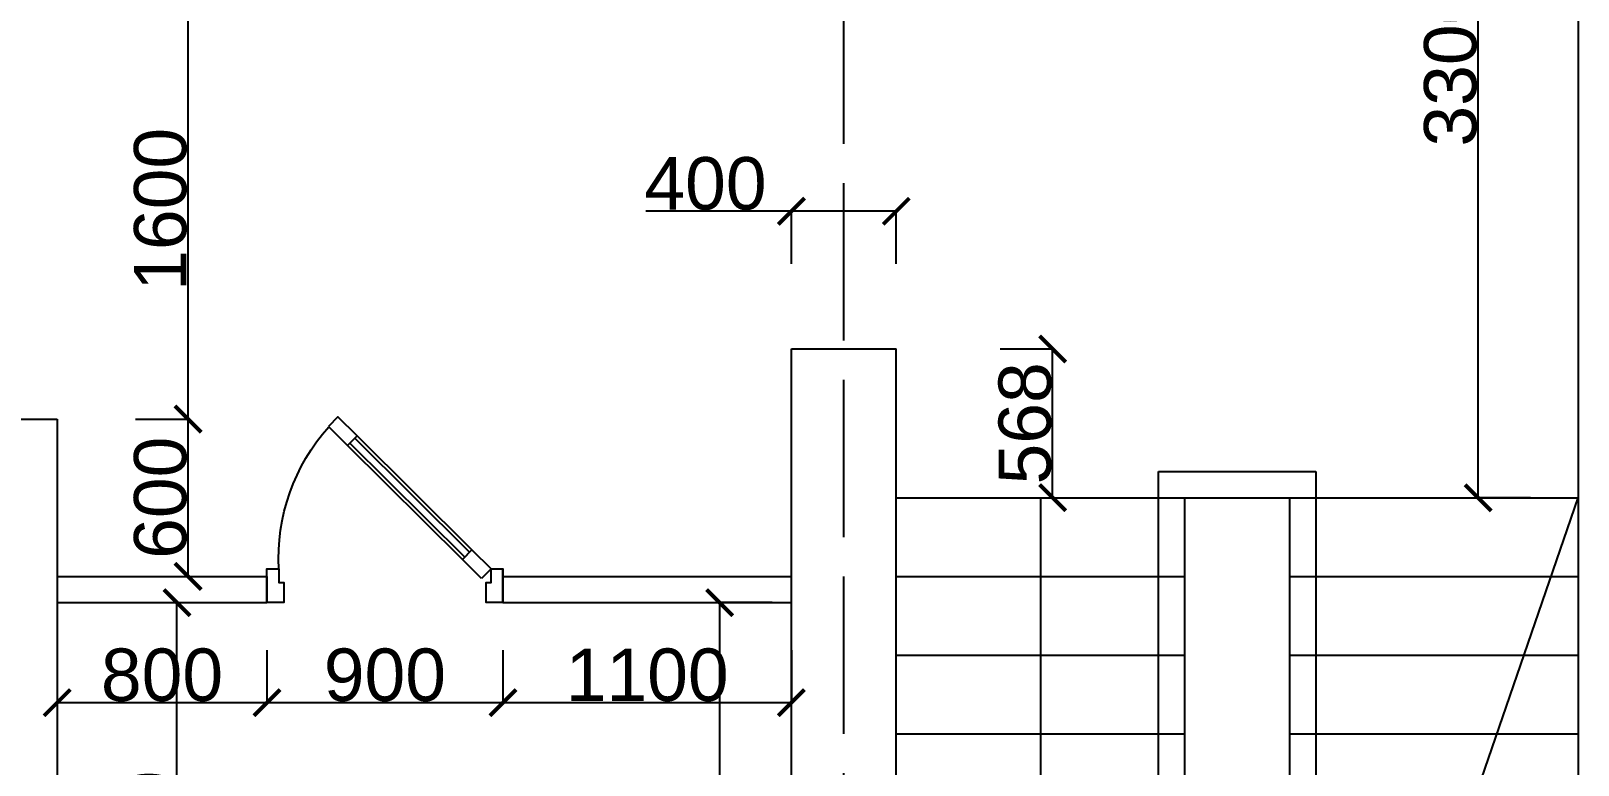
# Model space of a CAD drawing. Header units: millimetres. Extents: x -4280 to 435011, y -161394 to 27828.
# Drawn here: x 10620 to 16520, y 8190 to 10989 of the extents above; entities that cross this region are included whole.
import ezdxf

# ---------------------------------------------------------------- set-up
doc = ezdxf.new("R2010")
doc.units = ezdxf.units.MM
doc.header["$MEASUREMENT"] = 0
doc.linetypes.add('ACAD_ISO02W100', pattern=[15, 12, -3])
doc.layers.add('Fasad bokovoy', color=7, linetype='Continuous')
doc.layers.add('Plan 1', color=7, linetype='Continuous')
doc.styles.get("Standard").update_dxf_attribs({"font": 'arial.ttf'})
doc.dimstyles.new('GOST', dxfattribs={"dimtxt": 200, "dimasz": 100, "dimexe": 0.18, "dimexo": 0.06, "dimgap": 3, "dimtad": 1, "dimdec": 0, "dimzin": 0, "dimdsep": 46, "dimtxsty": 'Standard', "dimblk": 'ARCHTICK', "dimcen": 0.09, "dimclrt": 256, "dimadec": 0, "dimazin": 0, "dimtfac": 1, "dimtdec": 0, "dimtofl": 0, "dimtmove": 0, "dimatfit": 3, "dimldrblk": 'ARCHTICK', "dimfxl": 200, "dimfxlon": 1, "dimtolj": 1, "dimtzin": 0, "dimarcsym": 0})

# ---------------------------------------------------------------- blocks, each defined once
blk = doc.blocks.new('A$C3C032968')
for p, q in [((0, 0), (0, 100)), ((0, 100), (0, 0)), ((700, 0), (700, 100)), ((700, 0), (700, 100))]:
    blk.add_line(p, q)
for points in [[(517.5, 522.4), (460.7, 466.1), (432.5, 494.5), (489.3, 550.8)], [(120, 128), (460.7, 466.1), (432.5, 494.5), (91.8, 156.4)], [(112.9, 135.1), (453.6, 473.2), (439.5, 487.4), (98.8, 149.3)], [(63.2, 71.6), (120, 128), (91.8, 156.4), (35, 100)], [(35, 100), (0, 100), (0, 0), (50, 0), (50, 50), (50, 60), (35, 60)], [(665, 100), (665, 60), (650, 60), (650, 50), (650, 0), (700, 0), (700, 100)]]:
    blk.add_lwpolyline(points, close=True)
blk.add_arc((72.4, 128.7), 593.3, 357.2313, 41.4937)
blk = doc.blocks.new('_ArchTick')
at = {"color": 0, "linetype": 'ByBlock', "const_width": 0.15}
blk.add_lwpolyline([(-0.5, -0.5), (0.5, 0.5)], dxfattribs=at)
blk = doc.blocks.new('*D587')
at = {"layer": 'Defpoints', "color": 0, "transparency": 16777216}
for p in [(10719.5, 9509.1), (11218.8, 9509.1), (10719.5, 8909.1)]:
    blk.add_point(p, dxfattribs=at)
at = {"layer": 'Fasad bokovoy', "color": 0, "lineweight": -2, "transparency": 16777216}
for p, q in [((11018.8, 9509.1), (11219, 9509.1)), ((11218.8, 8909.1), (11218.8, 9509.1)), ((11018.8, 8909.1), (11219, 8909.1))]:
    blk.add_line(p, q, dxfattribs=at)
at = {"layer": 'Fasad bokovoy', "color": 0, "lineweight": -2, "transparency": 16777216, "xscale": 100, "yscale": 100, "zscale": 100}
for p, rotation in [((11218.8, 9509.1), 90), ((11218.8, 8909.1), 270)]:
    blk.add_blockref('_ArchTick', p, dxfattribs=dict(at, rotation=rotation))
at = {"layer": 'Fasad bokovoy', "transparency": 16777216, "insert": (11113.7, 9209.1), "char_height": 200, "attachment_point": 5, "rotation": 90}
blk.add_mtext('\\A1;600', dxfattribs=at)
blk = doc.blocks.new('*D588')
at = {"layer": 'Defpoints', "color": 0, "transparency": 16777216}
for p in [(10719.5, 11109.1), (11218.8, 11109.1), (10719.5, 9509.1)]:
    blk.add_point(p, dxfattribs=at)
at = {"layer": 'Fasad bokovoy', "color": 0, "lineweight": -2, "transparency": 16777216}
for p, q in [((11018.8, 11109.1), (11219, 11109.1)), ((11218.8, 9509.1), (11218.8, 11109.1)), ((11018.8, 9509.1), (11219, 9509.1))]:
    blk.add_line(p, q, dxfattribs=at)
at = {"layer": 'Fasad bokovoy', "color": 0, "lineweight": -2, "transparency": 16777216, "xscale": 100, "yscale": 100, "zscale": 100}
for p, rotation in [((11218.8, 11109.1), 90), ((11218.8, 9509.1), 270)]:
    blk.add_blockref('_ArchTick', p, dxfattribs=dict(at, rotation=rotation))
at = {"layer": 'Fasad bokovoy', "transparency": 16777216, "insert": (11113.7, 10309.1), "char_height": 200, "attachment_point": 5, "rotation": 90}
blk.add_mtext('\\A1;1600', dxfattribs=at)
blk = doc.blocks.new('*D592')
at = {"layer": 'Defpoints', "color": 0, "transparency": 16777216}
for p in [(13246.3, 8809.1), (13519.5, 8809.1), (13519.5, 6709.1)]:
    blk.add_point(p, dxfattribs=at)
at = {"layer": 'Fasad bokovoy', "color": 0, "lineweight": -2, "transparency": 16777216}
for p, q in [((13446.3, 8809.1), (13246.2, 8809.1)), ((13246.3, 6709.1), (13246.3, 8809.1)), ((13446.3, 6709.1), (13246.2, 6709.1))]:
    blk.add_line(p, q, dxfattribs=at)
at = {"layer": 'Fasad bokovoy', "color": 0, "lineweight": -2, "transparency": 16777216, "xscale": 100, "yscale": 100, "zscale": 100}
for p, rotation in [((13246.3, 8809.1), 90), ((13246.3, 6709.1), 270)]:
    blk.add_blockref('_ArchTick', p, dxfattribs=dict(at, rotation=rotation))
at = {"layer": 'Fasad bokovoy', "transparency": 16777216, "insert": (13141.2, 7759.1), "char_height": 200, "attachment_point": 5, "rotation": 90}
blk.add_mtext('\\A1;2100', dxfattribs=at)
blk = doc.blocks.new('*D593')
at = {"layer": 'Defpoints', "color": 0, "transparency": 16777216}
for p in [(12419.5, 8809.1), (13519.5, 8809.1), (12419.5, 8427.7)]:
    blk.add_point(p, dxfattribs=at)
at = {"layer": 'Fasad bokovoy', "color": 0, "lineweight": -2, "transparency": 16777216}
for p, q in [((12419.5, 8627.7), (12419.5, 8427.5)), ((13519.5, 8627.7), (13519.5, 8427.5)), ((13519.5, 8427.7), (12419.5, 8427.7))]:
    blk.add_line(p, q, dxfattribs=at)
at = {"layer": 'Fasad bokovoy', "color": 0, "lineweight": -2, "transparency": 16777216, "xscale": 100, "yscale": 100, "zscale": 100, "rotation": 180}
blk.add_blockref('_ArchTick', (12419.5, 8427.7), dxfattribs=at)
at = {"layer": 'Fasad bokovoy', "color": 0, "lineweight": -2, "transparency": 16777216, "xscale": 100, "yscale": 100, "zscale": 100}
blk.add_blockref('_ArchTick', (13519.5, 8427.7), dxfattribs=at)
at = {"layer": 'Fasad bokovoy', "transparency": 16777216, "insert": (12969.5, 8532.8), "char_height": 200, "attachment_point": 5}
blk.add_mtext('\\A1;1100', dxfattribs=at)
blk = doc.blocks.new('*D594')
at = {"layer": 'Defpoints', "color": 0, "transparency": 16777216}
for p in [(11519.4, 8809.1), (12419.5, 8809.1), (11519.4, 8427.7)]:
    blk.add_point(p, dxfattribs=at)
at = {"layer": 'Fasad bokovoy', "color": 0, "lineweight": -2, "transparency": 16777216}
for p, q in [((11519.4, 8627.7), (11519.4, 8427.5)), ((12419.5, 8627.7), (12419.5, 8427.5)), ((12419.5, 8427.7), (11519.4, 8427.7))]:
    blk.add_line(p, q, dxfattribs=at)
at = {"layer": 'Fasad bokovoy', "color": 0, "lineweight": -2, "transparency": 16777216, "xscale": 100, "yscale": 100, "zscale": 100, "rotation": 180}
blk.add_blockref('_ArchTick', (11519.4, 8427.7), dxfattribs=at)
at = {"layer": 'Fasad bokovoy', "color": 0, "lineweight": -2, "transparency": 16777216, "xscale": 100, "yscale": 100, "zscale": 100}
blk.add_blockref('_ArchTick', (12419.5, 8427.7), dxfattribs=at)
at = {"layer": 'Fasad bokovoy', "transparency": 16777216, "insert": (11969.4, 8532.8), "char_height": 200, "attachment_point": 5}
blk.add_mtext('\\A1;900', dxfattribs=at)
blk = doc.blocks.new('*D595')
at = {"layer": 'Defpoints', "color": 0, "transparency": 16777216}
for p in [(10719.5, 8809.1), (11519.4, 8809.1), (10719.5, 8427.7)]:
    blk.add_point(p, dxfattribs=at)
at = {"layer": 'Fasad bokovoy', "color": 0, "lineweight": -2, "transparency": 16777216}
for p, q in [((10719.5, 8627.7), (10719.5, 8427.5)), ((11519.4, 8627.7), (11519.4, 8427.5)), ((11519.4, 8427.7), (10719.5, 8427.7))]:
    blk.add_line(p, q, dxfattribs=at)
at = {"layer": 'Fasad bokovoy', "color": 0, "lineweight": -2, "transparency": 16777216, "xscale": 100, "yscale": 100, "zscale": 100, "rotation": 180}
blk.add_blockref('_ArchTick', (10719.5, 8427.7), dxfattribs=at)
at = {"layer": 'Fasad bokovoy', "color": 0, "lineweight": -2, "transparency": 16777216, "xscale": 100, "yscale": 100, "zscale": 100}
blk.add_blockref('_ArchTick', (11519.4, 8427.7), dxfattribs=at)
at = {"layer": 'Fasad bokovoy', "transparency": 16777216, "insert": (11119.4, 8532.8), "char_height": 200, "attachment_point": 5}
blk.add_mtext('\\A1;800', dxfattribs=at)
blk = doc.blocks.new('*D596')
at = {"layer": 'Defpoints', "color": 0, "transparency": 16777216}
for p in [(10719.5, 8809.1), (11176.3, 8809.1), (10719.5, 6709.1)]:
    blk.add_point(p, dxfattribs=at)
at = {"layer": 'Fasad bokovoy', "color": 0, "lineweight": -2, "transparency": 16777216}
for p, q in [((10976.3, 8809.1), (11176.5, 8809.1)), ((11176.3, 6709.1), (11176.3, 8809.1)), ((10976.3, 6709.1), (11176.5, 6709.1))]:
    blk.add_line(p, q, dxfattribs=at)
at = {"layer": 'Fasad bokovoy', "color": 0, "lineweight": -2, "transparency": 16777216, "xscale": 100, "yscale": 100, "zscale": 100}
for p, rotation in [((11176.3, 8809.1), 90), ((11176.3, 6709.1), 270)]:
    blk.add_blockref('_ArchTick', p, dxfattribs=dict(at, rotation=rotation))
at = {"layer": 'Fasad bokovoy', "transparency": 16777216, "insert": (11071.2, 7857.1), "char_height": 200, "attachment_point": 5, "rotation": 90}
blk.add_mtext('\\A1;2100', dxfattribs=at)
blk = doc.blocks.new('*D612')
at = {"layer": 'Defpoints', "color": 0, "transparency": 16777216}
for p in [(16138.6, 12509.1), (16519.5, 12509.1), (16519.5, 9209.1)]:
    blk.add_point(p, dxfattribs=at)
at = {"layer": 'Fasad bokovoy', "color": 0, "lineweight": -2, "transparency": 16777216}
for p, q in [((16338.6, 12509.1), (16138.4, 12509.1)), ((16138.6, 9209.1), (16138.6, 12509.1)), ((16338.6, 9209.1), (16138.4, 9209.1))]:
    blk.add_line(p, q, dxfattribs=at)
at = {"layer": 'Fasad bokovoy', "color": 0, "lineweight": -2, "transparency": 16777216, "xscale": 100, "yscale": 100, "zscale": 100}
for p, rotation in [((16138.6, 12509.1), 90), ((16138.6, 9209.1), 270)]:
    blk.add_blockref('_ArchTick', p, dxfattribs=dict(at, rotation=rotation))
at = {"layer": 'Fasad bokovoy', "transparency": 16777216, "insert": (16033.4, 10859.1), "char_height": 200, "attachment_point": 5, "rotation": 90}
blk.add_mtext('\\A1;3300', dxfattribs=at)
blk = doc.blocks.new('*D619')
at = {"layer": 'Defpoints', "color": 0, "transparency": 16777216}
for p in [(13919.5, 9776.7), (14515.9, 9776.7), (13919.5, 9209.1)]:
    blk.add_point(p, dxfattribs=at)
at = {"layer": 'Fasad bokovoy', "color": 0, "lineweight": -2, "transparency": 16777216}
for p, q in [((14315.9, 9776.7), (14516.1, 9776.7)), ((14515.9, 9209.1), (14515.9, 9776.7)), ((14315.9, 9209.1), (14516.1, 9209.1))]:
    blk.add_line(p, q, dxfattribs=at)
at = {"layer": 'Fasad bokovoy', "color": 0, "lineweight": -2, "transparency": 16777216, "xscale": 100, "yscale": 100, "zscale": 100}
for p, rotation in [((14515.9, 9776.7), 90), ((14515.9, 9209.1), 270)]:
    blk.add_blockref('_ArchTick', p, dxfattribs=dict(at, rotation=rotation))
at = {"layer": 'Fasad bokovoy', "transparency": 16777216, "insert": (14410.8, 9492.9), "char_height": 200, "attachment_point": 5, "rotation": 90}
blk.add_mtext('\\A1;568', dxfattribs=at)
blk = doc.blocks.new('*D620')
at = {"layer": 'Defpoints', "color": 0, "transparency": 16777216}
for p in [(13519.5, 10301.7), (13519.5, 9776.7), (13919.5, 9776.7)]:
    blk.add_point(p, dxfattribs=at)
at = {"layer": 'Fasad bokovoy', "color": 0, "lineweight": -2, "transparency": 16777216}
for p, q in [((13519.5, 10301.7), (12964.3, 10301.7)), ((13519.5, 10101.7), (13519.5, 10301.8)), ((13919.5, 10301.7), (13519.5, 10301.7)), ((13919.5, 10101.7), (13919.5, 10301.8))]:
    blk.add_line(p, q, dxfattribs=at)
at = {"layer": 'Fasad bokovoy', "color": 0, "lineweight": -2, "transparency": 16777216, "xscale": 100, "yscale": 100, "zscale": 100, "rotation": 180}
blk.add_blockref('_ArchTick', (13519.5, 10301.7), dxfattribs=at)
at = {"layer": 'Fasad bokovoy', "color": 0, "lineweight": -2, "transparency": 16777216, "xscale": 100, "yscale": 100, "zscale": 100}
blk.add_blockref('_ArchTick', (13919.5, 10301.7), dxfattribs=at)
at = {"layer": 'Fasad bokovoy', "transparency": 16777216, "insert": (13191.9, 10406.8), "char_height": 200, "attachment_point": 5}
blk.add_mtext('\\A1;400', dxfattribs=at)

msp = doc.modelspace()

# ---------------------------------------------------------------- linework, layer by layer
at = {"layer": 'Plan 1', "color": 251, "linetype": 'ACAD_ISO02W100', "ltscale": 50, "true_color": 0x636466}
msp.add_line((13719.5, 809.1), (13719.5, 24409.3), dxfattribs=at)
at = {"layer": 'Plan 1', "color": 18, "true_color": 0x000000}
for p, q in [((16519.5, 12509.1), (16519.5, 4709.1)), ((13519.5, 6709.1), (13519.5, 9776.7)), ((13919.5, 4709.1), (13919.5, 9776.7)), ((10719.5, 9509.1), (10719.5, 6709.1)), ((14919.5, 5909.1), (14919.5, 9309.1)), ((15519.5, 9309.1), (15519.5, 5909.1)), ((14469.5, 9209.1), (14469.5, 5309.1)), ((15019.5, 6009.1), (15019.5, 9209.1)), ((15419.5, 9209.1), (15419.5, 6009.1))]:
    msp.add_line(p, q, dxfattribs=at)
at = {"layer": 'Plan 1'}
for p, q in [((13519.5, 9776.7), (13919.5, 9776.7)), ((10319.5, 9509.1), (10719.5, 9509.1)), ((14919.5, 9309.1), (15519.5, 9309.1)), ((13919.5, 9209.1), (16519.5, 9209.1)), ((15419.5, 6009.1), (16519.5, 9209.1)), ((10719.5, 8909.1), (11519.5, 8909.1)), ((11519.5, 8909.1), (11519.5, 8809.1)), ((12419.5, 8909.1), (13519.5, 8909.1)), ((12419.5, 8909.1), (12419.5, 8809.1)), ((13919.5, 8909.1), (15019.5, 8909.1)), ((15419.5, 8909.1), (16519.5, 8909.1)), ((10719.5, 8809.1), (11519.5, 8809.1)), ((12419.5, 8809.1), (13519.5, 8809.1)), ((13919.5, 8609.1), (15019.5, 8609.1)), ((15419.5, 8609.1), (16519.5, 8609.1)), ((13919.5, 8309.1), (15019.5, 8309.1)), ((15419.5, 8309.1), (16519.5, 8309.1))]:
    msp.add_line(p, q, dxfattribs=at)

# ---------------------------------------------------------------- block references
at = {"layer": 'Plan 1', "xscale": -1.28594088411549, "yscale": 1.28594088411549, "zscale": 1.28594088411549}
msp.add_blockref('A$C3C032968', (12419.5, 8809.1), dxfattribs=at)

# ---------------------------------------------------------------- dimensions: what is measured, and where the dimension line sits
at = {"layer": 'Fasad bokovoy'}
for base, p1, p2, picture, middle in [((16138.6, 12509.1), (16519.5, 9209.1), (16519.5, 12509.1), '*D612', (16033.4, 10859.1)), ((14515.9, 9776.7), (13919.5, 9209.1), (13919.5, 9776.7), '*D619', (14410.8, 9492.9)), ((11218.8, 9509.1), (10719.5, 8909.1), (10719.5, 9509.1), '*D587', (11113.7, 9209.1)), ((13246.3, 8809.1), (13519.5, 6709.1), (13519.5, 8809.1), '*D592', (13141.2, 7759.1))]:
    dim = msp.add_linear_dim(base=base, p1=p1, p2=p2, angle=90, dimstyle='GOST', dxfattribs=at)
    dim.commit()
    dim.dimension.update_dxf_attribs({"geometry": picture, "text_midpoint": middle})
dim = msp.add_linear_dim(base=(11218.8, 11109.1), p1=(10719.5, 9509.1), p2=(10719.5, 11109.1), angle=90, dimstyle='GOST', override={"dimtmove": 1}, dxfattribs=at)
dim.commit()
dim.dimension.update_dxf_attribs({"geometry": '*D588', "text_midpoint": (11113.7, 10309.1)})
for base, p1, p2, picture, middle in [((13519.5, 10301.7), (13919.5, 9776.7), (13519.5, 9776.7), '*D620', (13191.9, 10406.8)), ((12419.5, 8427.7), (13519.5, 8809.1), (12419.5, 8809.1), '*D593', (12969.5, 8532.8))]:
    dim = msp.add_linear_dim(base=base, p1=p1, p2=p2, dimstyle='GOST', dxfattribs=at)
    dim.commit()
    dim.dimension.update_dxf_attribs({"geometry": picture, "text_midpoint": middle})
dim = msp.add_linear_dim(base=(11176.3, 8809.1), p1=(10719.5, 6709.1), p2=(10719.5, 8809.1), angle=90, dimstyle='GOST', dxfattribs=at)
dim.commit()
dim.dimension.update_dxf_attribs({"geometry": '*D596', "text_midpoint": (11176.3, 7857.1), "dimtype": 160})
for base, p1, p2, picture, middle in [((10719.5, 8427.7), (11519.4, 8809.1), (10719.5, 8809.1), '*D595', (11119.4, 8532.8)), ((11519.4, 8427.7), (12419.5, 8809.1), (11519.4, 8809.1), '*D594', (11969.4, 8532.8))]:
    dim = msp.add_linear_dim(base=base, p1=p1, p2=p2, dimstyle='GOST', override={"dimtmove": 1}, dxfattribs=at)
    dim.commit()
    dim.dimension.update_dxf_attribs({"geometry": picture, "text_midpoint": middle})

doc.saveas('drawing.dxf')
